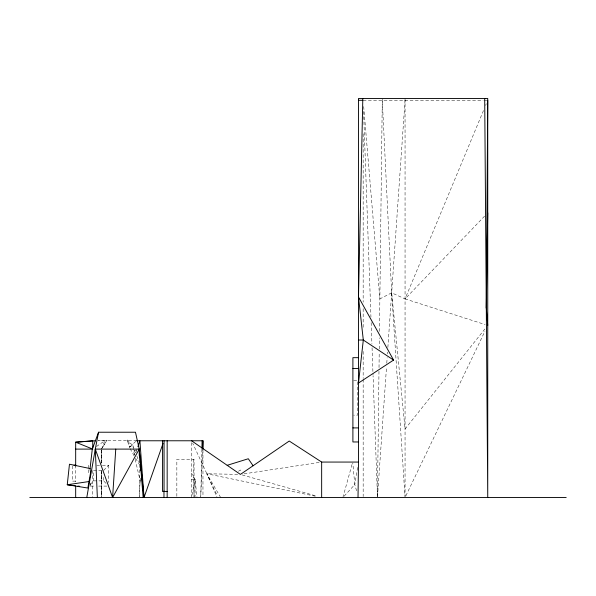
<?xml version="1.0" encoding="UTF-8"?>
<svg xmlns="http://www.w3.org/2000/svg" width="596" height="596" viewBox="0 0 596 596"><rect width="100%" height="100%" fill="white"/><g stroke="black" fill="none" stroke-linecap="round" stroke-linejoin="round"><path stroke-width="0.45" stroke-dasharray="2.98 2.23" d="M101.402 470.527L101.394 496.587L101.529 470.512M101.409 463.085L101.417 450.055M191.562 442.627L191.495 497.518L195.063 479.445L191.525 473.231M378.981 371.293L377.447 496.587L373.059 375.651M379.026 367.583L379.205 352.735M379.25 349.018L379.391 337.88M379.466 331.383L382.289 98.482M201.902 449.138L200.763 496.587L202.603 450.069M139.285 496.587L140.298 478.074M377.506 496.587L386.521 366.92M386.774 363.217L387.162 357.66M387.422 353.95L387.549 352.102M387.869 347.468L405.057 100.292M357.607 467.465L354.791 484.578L356.766 491.477M342.871 497.518L352.459 462.95M135.985 452.498L137.378 448.304M101.64 449.101L104.747 440.772L106.907 440.161L102.519 447.611M483.468 110.565L405.057 298.901L391.669 292.822L379.868 298.901L363.553 104.911M485.606 105.425L486.321 103.719M405.861 495.842L484.935 331.249M101.417 449.131L106.907 440.161M484.853 329.029L405.057 429.023L391.669 292.822L382.289 100.292M344.123 496.155L354.791 484.578L352.787 462.965M89.996 484.786L93.714 480.875L93.714 470.453L100.925 470.453M103.629 470.453L108.584 465.238L100.478 465.238M484.541 216.184L405.057 298.901L485.107 324.559M134.152 455.903L129.377 447.335L135.769 441.368M96.492 446.501L104.747 440.772L98.28 440.749L136.41 440.772M134.309 454.897L132.796 445.063L127.7 441.532L127.321 440.004L128.796 440.772L127.7 441.532L129.377 447.335L132.796 445.063L133.385 447.507M238.43 471.28L240.426 469.983L242.013 472.211M136.708 449.935L134.174 450.762L134.465 454.994M244.055 473.857L319.829 462.34M363.165 100.292L483.095 100.292M484.027 100.292L486.813 100.292M353.681 380.524L357.593 380.524L357.593 415.159L353.681 415.159M96.872 465.238L99.577 465.238M191.517 479.445L195.063 479.445L197.038 497.518M93.714 480.875L103.629 480.875L106.729 484.138M75.677 481.121L72.265 481.121L72.265 465.185M90.562 486.09L95.069 486.09M98.675 486.09L107.682 486.09M237.685 474.364L206.864 473.768L192.709 443.245M315.277 496.2L206.864 473.768L217.167 497.518M242.185 474.923L317.191 496.245M135.665 452.655L134.174 450.762L133.586 448.319M135.553 458.264L139.442 464.589M220.662 497.518L206.864 473.768L217.339 495.879M136.894 456.022L139.36 462.757M135.195 459.345L140.738 483.311M128.796 440.772L129.377 447.335M391.669 292.822L404.997 496.587M363.567 111.452L370.95 317.042M371.152 322.622L371.926 344.019M372.053 347.744L373.029 374.72M193.305 459.3L194.058 497.518M90.324 483.088L90.406 487.625M405.057 98.482L405.057 496.587M363.165 133.78L363.165 302.157M363.165 308.668L363.165 328.21M363.165 351.461L363.165 378.445M363.165 379.369L363.165 496.587M202.968 450.069L202.968 496.587M195.063 479.445L195.063 496.61M194.058 496.61L194.058 459.3L176.841 459.3L176.841 496.61M139.233 459.345L139.233 496.587M108.584 465.238L108.584 482.462M103.629 477.403L103.629 480.875M101.64 470.512L101.64 497.518M92.745 470.512L92.745 497.518M88.759 465.238L88.759 468.866M88.759 469.767L88.759 474.304M75.677 465.185L75.677 481.844M101.64 450.032L101.573 463.07L101.64 450.032"/><path stroke-width="0.89" d="M487.744 325.401L486.299 307.968L487.744 100.292M358.017 497.518L358.494 462.064L321.654 462.064L289.239 441.04L240.404 474.416L191.562 440.772M486.299 307.968L487.744 212.846M358.494 296.994L393.583 360.073L358.494 383.034L363.307 340.018L358.494 296.994L362.815 98.482M201.925 448.214L202.104 440.772M202.64 449.138L202.968 440.772L136.41 440.772M140.701 470.669L140.902 466.966L139.233 449.101L135.478 432.227L98.556 432.227L92.283 449.101L90.071 468.568L90.555 472.717L87.858 488.035L67.251 484.749L69.464 464.209L90.071 468.568M86.785 497.518L95.293 449.101L139.233 449.101L112.592 497.518L115.758 449.101M97.357 497.518L95.293 449.101L98.556 432.227M137.944 446.635L139.904 440.772L144.016 497.518L163.051 443.387M227.195 465.32L248.301 458.749L253.084 465.752M358.494 100.292L362.815 100.292M358.494 340.018L363.307 340.018L393.583 360.073M358.494 357.667L352.899 357.667L352.899 441.964L358.494 441.964M352.899 368.499L358.494 368.499M352.899 427.906L358.494 427.906M75.677 449.101L92.745 449.101L75.677 442.202L75.677 466.169M73.971 465.185L75.677 465.185M167.163 491.544L162.574 491.544L162.574 440.772M29.8 497.518L566.2 497.518M95.509 440.742L75.677 442.202L92.745 440.772L92.745 448.17M75.267 485.747L67.251 484.749L89.005 481.546L89.534 481.859M77.934 486.075L79.715 486.299M140.284 465.282L140.902 466.966L144.016 497.518L143.398 494.851M95.293 449.101L112.592 497.518M143.152 497.518L139.233 449.101L139.233 455.62M484.704 98.482L487.744 497.518L487.744 98.482L358.494 98.482L358.494 462.168M321.654 462.064L321.654 497.518M202.968 440.772L202.968 449.138M167.163 440.772L167.163 497.518M164.056 440.772L164.056 491.544M163.967 491.007L163.967 497.518M75.677 486.343L75.677 497.518"/></g></svg>
